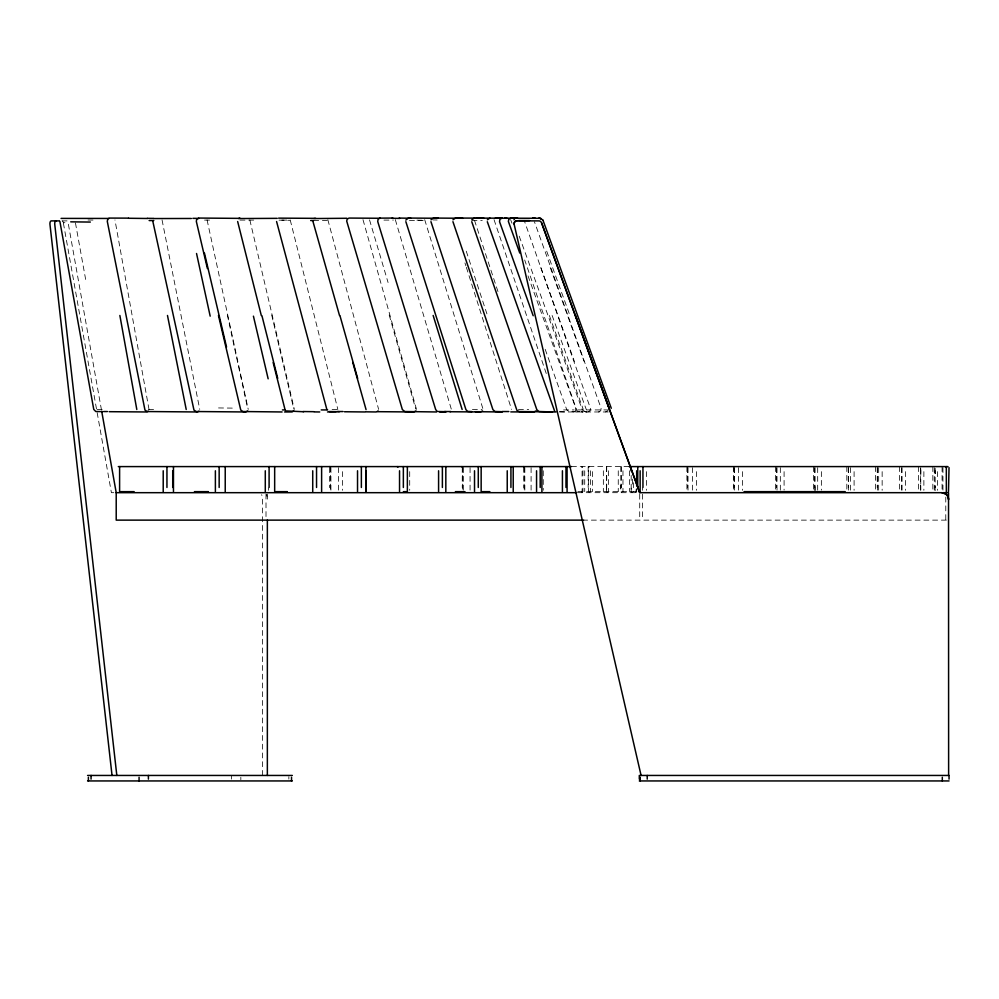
<?xml version="1.0" encoding="UTF-8"?>
<svg xmlns="http://www.w3.org/2000/svg" width="999" height="999" viewBox="0 0 999 999"><rect width="100%" height="100%" fill="white"/><g stroke="black" fill="none" stroke-linecap="round" stroke-linejoin="round"><path stroke-width="0.75" stroke-dasharray="5 3.75" d="M815.009 491.658L815.009 485.651M463.299 467.632L463.299 490.147M632.205 492.682L631.181 491.658L631.181 487.475M688.024 467.632L688.024 491.658M607.579 492.682L606.53 491.658L606.555 485.389M920.778 473.638L920.803 467.632L920.741 487.649M330.931 467.632L330.919 490.147M777.01 467.632L777.01 491.658M620.791 487.475L620.804 485.389L620.754 491.658L621.803 492.682M734.627 467.632L734.627 491.658M935.151 471.628L935.126 473.638L935.189 467.632L935.151 487.649M636.475 491.658L635.764 492.682L636.425 487.649M581.967 492.22L581.368 492.682L582.117 491.845L582.08 466.595M149.051 409.64L114.96 219.93M636.425 491.658L636.413 491.845M588.673 467.632L589.373 466.595M587.849 411.963L590.034 410.801L590.421 408.291L524.15 220.304M607.729 410.801L605.494 411.963M581.918 492.682L582.941 491.658L582.941 467.632L581.918 466.595M573.476 411.963L575.599 410.914L576.048 408.341L524.687 259.99M598.526 411.963L600.749 410.801L601.111 408.291L534.428 221.728M204.545 220.092L211.825 220.092M239.96 220.092L254.208 220.092M281.818 220.092L290.06 220.092M383.941 220.092L393.369 220.092M313.661 220.554L327.135 220.554M409.44 220.554L423.576 220.554M471.965 220.554L482.255 220.554M62.063 220.891L66.858 220.891A2.747 1.349 90 0 1 68.119 222.702L101.448 409.84M62.462 221.016A2.747 1.349 90 0 1 63.324 222.702L64.923 222.702M97.178 409.465L105.669 409.465M148.564 409.465L154.795 409.465M332.105 409.465L340.334 409.465M472.402 409.465L482.142 409.465M518.431 409.465L528.721 409.465M563.573 409.927L574.063 409.927M577.634 409.927L608.791 409.927M559.477 411.963L608.703 411.963M571.49 466.595L628.833 466.595M577.859 491.658L637.2 491.658M113.811 492.682L111.413 492.682L63.324 222.702M577.497 492.682L637.574 492.682M582.617 520.129L948.526 520.129M87.999 220.005L94.543 220.08M218.531 407.942L232.954 408.116M279.033 220.142L289.81 220.292M416.945 220.142L424.75 220.292M432.967 219.917L437.162 220.005M559.59 411.688L566.495 411.963M576.923 411.963L568.918 411.513L566.745 409.715L544.38 347.065M585.514 411.738L586.813 411.963M528.009 275.861L576.323 409.715C576.735 412.899 587.087 411.85 581.693 411.738L582.904 411.9M578.496 411.513L579.695 411.613M581.406 466.595L582.017 467.07M584.515 411.526L585.152 411.613L582.255 409.74L518.106 233.129M589.597 492.682L588.573 491.658L588.686 466.595M584.015 411.413L586.401 411.938M327.834 219.643L378.633 409.39M510.601 219.643L511.975 223.239M494.03 219.643L547.102 376.024M362.987 219.643L416.521 409.39M581.88 466.908L581.967 467.07M395.317 219.643L451.373 409.39M424.687 219.643L483.104 409.415M290.209 219.93L337.849 409.39M552.122 315.472L586.263 409.478M546.703 251.199L569.33 313.861M550.224 267.545L584.153 361.538M549.338 315.472L583.279 409.478M249.837 219.93L294.33 409.39M540.834 267.545L574.437 361.538M207.068 219.93L248.239 409.39M474.488 220.342L498.701 293.781M466.258 251.199L486.925 313.861M464.947 262.937L465.896 265.871M466.358 267.345L511.55 409.415M162.05 219.93L199.75 409.39M369.53 219.867L388.074 282.53M389.185 315.01L415.709 409.003M271.691 315.01L293.793 409.003M227.335 315.01L247.802 409.003M75.437 222.852L86.201 282.53M935.126 485.651L935.189 491.658M920.778 485.651L920.803 490.147M945.778 497.115L945.778 520.129M942.944 467.632L942.944 490.322M942.082 466.595L942.082 490.322M937.374 471.628L937.374 490.322M934.277 467.632L934.277 490.322M932.841 466.595L932.841 490.322M923.875 471.628L923.875 490.322M920.628 467.632L920.628 490.322M918.618 466.595L918.618 490.322M905.444 471.628L905.444 490.322M902.072 467.632L902.072 490.322M901.398 467.632L901.51 490.147M899.5 466.595L899.5 490.322M882.154 471.628L882.154 490.322M878.67 467.632L878.67 490.322M877.397 467.632L877.397 490.147M877.222 467.632L877.222 487.649M875.536 466.595L875.536 490.322M854.095 471.628L854.095 490.322M850.499 467.632L850.499 490.322M848.526 467.632L848.526 490.147M848.288 467.632L848.288 487.649M846.827 466.595L846.827 490.322M821.365 471.628L821.365 490.109M817.681 467.632L817.681 490.184M815.009 467.632L815.009 490.147M814.722 467.632L814.722 487.649M813.473 466.595L813.473 490.109M784.09 471.628L784.09 490.109M780.331 467.632L780.331 490.184M776.623 467.632L776.623 487.649M775.611 466.595L775.611 490.109M742.419 471.628L742.419 490.322M738.598 467.632L738.598 490.322M734.153 467.632L734.153 487.649M733.366 466.595L733.366 490.322M696.49 471.628L696.49 490.322M692.619 467.632L692.619 490.322M687.462 467.632L687.462 487.649M686.912 466.595L686.912 490.322M646.49 471.628L646.49 490.322M642.582 487.649L642.582 490.322M642.457 494.205L642.457 520.129M639.71 494.205L639.71 520.129M636.688 488.873L636.688 491.658M633.541 482.704L633.541 491.658M632.479 479.12L632.479 487.475M631.181 475.437L631.181 491.658M629.382 470.779L629.382 491.658M622.964 470.779L622.964 491.658M621.49 466.595L621.49 487.475M620.791 466.595L620.791 491.658M618.256 470.779L618.256 491.658M608.578 470.779L608.578 491.658M606.705 466.595L606.705 487.475M606.605 466.595L606.605 491.658M603.346 470.779L603.346 491.658M592.607 471.628L592.607 491.658M590.446 470.779L590.446 491.658M588.174 466.595L588.174 487.475M584.715 470.779L584.715 491.658M543.244 470.779L543.244 490.259M531.093 467.632L531.093 490.322M524.825 467.632L524.825 490.147M524.088 466.595L524.088 490.322M523.913 467.632L523.913 487.649M470.067 467.632L470.067 490.322M462.674 466.595L462.674 490.109M462.262 467.632L462.262 487.649M409.702 471.628L409.702 490.322M342.42 471.628L342.42 490.322M338.561 467.632L338.561 490.322M330.494 466.595L330.494 490.322M329.608 467.632L329.608 487.649M288.861 776.673L288.861 779.12M268.594 487.649L268.594 490.322M267.357 494.105L267.357 499.55A6.868 3.359 -90 0 0 266.321 494.592M266.009 494.055L266.009 520.129M262.562 775.449L262.562 499.55A6.868 3.359 -90 0 0 261.588 494.692M240.834 777.284L240.834 779.72M231.506 775.449L231.506 779.12"/><path stroke-width="1.5" d="M946.415 467.632L946.328 466.62L946.353 492.607M946.34 467.445L946.328 466.62M405.806 220.092L408.391 218.057L438.361 218.269M430.969 219.83L433.491 218.057L462.762 218.269M452.959 219.83L455.494 218.057L539.735 218.282M471.778 219.83L474.313 218.057M487.362 219.83L489.885 218.057M513.986 219.817L514.51 218.968M378.047 410.914L376.948 411.775M415.959 410.914L413.923 411.963L377.884 411.688M482.567 410.914L480.469 411.963L449.925 411.75M293.768 410.939L292.083 411.938L284.515 411.963M536.051 410.914L533.928 411.963L510.789 411.9M152.872 221.516L193.968 410.077L196.154 411.538L245.754 411.963L247.715 410.939M199.013 411.201L197.327 411.963L147.128 411.538L144.967 410.077L107.293 221.403L107.755 219.093L109.403 218.082L128.459 218.132M153.858 218.556L191.346 218.481M148.376 411.201L146.678 411.963L109.178 411.688M268.856 466.908L269.48 466.595M61.076 218.406L108.928 218.444M238.649 218.556L277.21 218.344M313.998 218.556L346.865 218.269M239.211 218.244L239.897 218.069M327.51 411.963L336.201 411.775M278.596 218.132L315.709 218.344M502.147 218.057L499.925 219.231L499.562 221.728L533.191 315.734M511.038 218.057L508.803 219.231L508.379 221.441L519.78 253.072M392.857 218.057L379.745 218.132L378.047 219.33L377.747 221.616L435.701 409.615L437.175 411.276M149.126 220.554L153.796 220.554M310.664 220.554L313.661 220.554M518.618 220.554L529.57 220.554M59.366 220.891L51.261 220.891A2.747 1.349 -90 0 0 49.95 224.251L112.038 775.449M282.43 409.927L285.152 409.927M321.203 409.927L327.684 409.927M103.634 411.538L107.417 411.538M337.562 411.538L343.057 411.538M444.505 411.538L450.786 411.538M502.147 411.538L508.841 411.538M282.093 411.963L242.982 411.538L240.771 410.077L218.456 315.522M365.06 411.963L344.455 411.75M436.688 411.963L404.87 411.538L402.372 409.615L346.703 221.091L347.215 219.118L349.026 218.069L380.307 218.269M439.71 411.963L445.754 411.963M502.385 411.963L475.437 411.688M555.968 411.963L519.13 411.538L516.933 410.364L452.934 221.678M118.307 466.595L571.49 466.595M629.158 466.595L948.001 466.595M134.141 491.658L119.605 491.658L119.605 466.595M194.43 491.658L208.391 491.658M287.35 491.658L274.663 491.658L274.663 466.595M403.359 491.658L406.468 491.658M455.394 491.658L464.96 491.658M489.847 491.658L481.156 491.658L481.156 466.595M638.948 491.658L639.747 491.658M744.068 491.658L845.204 491.658M948.501 491.658L949.025 467.632M116.034 492.682L576.473 492.682M948.625 775.449L948.526 499.213A6.868 6.868 0 0 0 945.791 494.043L941.67 492.682L639.722 492.682L541.47 222.702A2.747 2.747 0 0 0 538.985 220.891L516.808 220.891A2.747 2.747 0 0 0 514.135 224.251L641.083 775.449M942.956 492.682L948.526 492.682L948.526 499.15M948.526 499.55L948.588 499.55A6.868 6.868 0 0 0 941.757 492.682M583.666 520.129L116.209 520.129L116.209 492.682L101.723 411.376M87.575 775.449L292.332 775.449M87.575 780.943L292.332 780.943M639.298 780.943L949.05 780.943M192.857 218.344L198.876 218.406M147.315 218.344L153.609 218.406M128.571 218.269L147.44 218.481M70.717 221.84L90.347 222.065M102.635 411.613L95.767 411.501L93.756 409.403L59.878 221.403M239.073 218.369L198.801 218.057L196.628 219.405L196.353 221.516L207.405 268.519M302.984 411.538L313.748 411.688M303.584 411.75L285.839 410.914M314.348 411.9L319.73 411.963M365.959 411.825L376.049 411.963M329.333 411.538L339.41 411.688M399.138 218.057L410.839 218.269M391.995 218.269L399.787 218.406M438.224 411.538L446.016 411.688M471.94 411.613L467.732 411.413L465.946 409.677L405.856 221.678M501.585 411.688L495.092 411.513L492.932 409.677L430.944 221.678M476.073 218.057L483.953 218.269M495.317 218.057L501.86 218.269M552.472 411.963L538.998 411.513L536.838 409.715L471.765 221.728M511.226 218.057L516.408 218.269M504.67 218.194L507.205 218.344M535.227 218.269L532.829 218.057L534.827 218.282L533.628 218.132M329.658 466.595L330.394 467.07M397.265 466.595L397.964 467.07M462.549 467.07L461.888 466.595L462.587 467.07M540.721 218.494L540.097 218.406L542.819 219.905M541.221 218.606L538.836 218.082M517.207 218.194L517.869 218.344M554.607 411.039L487.312 221.728M541.57 222.702L639.822 492.682M542.994 220.292L611.288 408.279M575.299 315.01L609.44 409.003M433.154 315.472L462.137 409.478M312.999 221.616L339.523 315.522M339.972 315.734L357.654 378.396M352.784 362.512L366.059 409.615M276.573 221.516L326.86 409.515M261.938 315.734L277.722 378.396M237.65 221.516L261.313 315.522M273.152 362.512L284.99 409.515M253.421 316.159L268.157 378.833M204.433 253.072L226.536 347.065M196.541 253.496L210.177 316.159M167.482 315.472L186.214 409.478M119.868 315.472L136.801 409.478M116.821 775.449L54.745 224.251A2.747 1.349 -90 0 1 56.044 220.891M949.05 779.12L949.05 775.449L639.298 775.449L639.298 779.12M945.791 492.682L945.791 494.043M942.307 777.284L942.307 780.943M647.227 775.449L647.227 779.12M642.944 466.595L642.944 487.475M640.134 470.779L640.134 491.658M640.247 777.284L640.247 780.943M637.749 466.595L637.749 488.698M636.688 470.779L636.688 485.689M631.181 466.595L631.181 471.016M567.082 466.595L567.082 491.658M565.983 466.595L565.983 487.475M562.425 470.779L562.425 491.658M541.908 466.595L541.908 491.658M540.197 466.595L540.197 487.475M536.563 470.779L536.563 491.658M513.224 466.595L513.224 491.658M510.926 466.595L510.926 487.475M507.23 470.779L507.23 491.658M478.284 466.595L478.284 487.475M474.525 470.779L474.525 491.658M445.829 466.595L445.829 491.658M442.382 466.595L442.382 487.475M438.586 470.779L438.586 491.658M407.367 466.595L407.367 491.658M403.359 466.595L403.359 487.475M399.538 470.779L399.538 491.658M366.109 470.779L366.109 491.658M365.909 466.595L365.909 491.658M361.363 466.595L361.363 487.475M357.53 470.779L357.53 491.658M321.616 466.595L321.616 491.658M316.546 466.595L316.546 487.475M312.724 470.779L312.724 491.658M291.533 777.284L291.533 780.943M269.093 466.595L269.093 487.475M267.357 520.129L267.357 775.449M265.284 470.779L265.284 491.658M225.225 466.595L225.225 491.658M219.156 466.595L219.156 487.475M215.384 470.779L215.384 491.658M173.464 466.595L173.464 491.658M172.727 470.779L172.727 487.475M166.945 466.595L166.945 487.475M163.212 470.779L163.212 491.658M148.401 775.449L148.401 779.12M139.073 777.284L139.073 780.943M91.059 775.449L91.059 779.12M88.387 777.284L88.387 780.943M514.235 224.251A2.747 2.747 0 0 1 516.908 220.891M523.513 466.62L524.013 467.07L523.476 466.62"/></g></svg>
